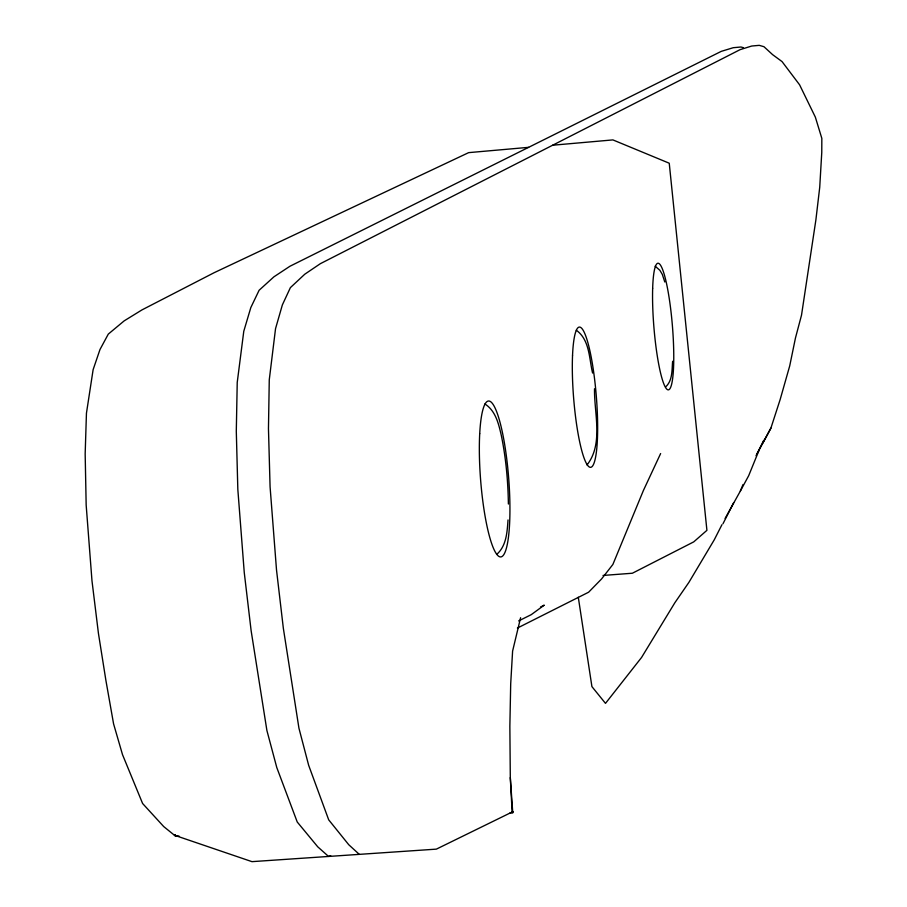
<?xml version="1.0" encoding="UTF-8"?>
<svg xmlns="http://www.w3.org/2000/svg" width="907" height="907" viewBox="0 0 907 907"><rect width="100%" height="100%" fill="white"/><g stroke="black" fill="none" stroke-linecap="round" stroke-linejoin="round"><path stroke-width="1.36" d="M509.564 813.296L512.761 812.717L512.795 811.697L512.126 811.969L510.301 777.616L509.859 726.292L510.698 683.81L512.602 651.09L520.607 617.69M672.631 361.281C671.826 370.011 672.756 380.396 665.659 386.892M178.996 836.039L175.221 835.948L175.3 834.939L174.405 835.222L163.714 826.572L142.603 803.5L122.513 754.647L113.579 723.877L105.892 680.375L98.444 633.449L91.981 580.786L86.165 505.029L85.167 453.863L86.448 413.207L93.126 369.659L99.974 349.535L108.296 334.105L124.18 320.863L141.991 309.888L214.075 272.735L468.647 152.637L528.611 147.342M508.033 519.96C507.115 532.035 506.56 545.64 496.821 554.324M756.03 455.711L770.882 428.172L780.167 399.499L789.714 365.895L795.462 337.982L801.516 315.16L815.881 219.936L819.724 187.296L821.765 152.489L821.833 138.374L815.348 117.128L799.6 84.816L782.049 61.585L772.605 54.647L763.955 46.699L759.25 45.35L751.733 46.03L740.078 49.658L320.398 263.654L304.797 274.197L290.387 287.632L282.36 304.911L275.547 328.606L269.266 379.829L268.461 428.671L270.082 486.844L276.522 570.05L283.347 628.29L298.947 728.23L308.663 765.315L328.697 819.837L348.742 844.712L359.285 854.36M756.914 454.01L763.683 440.383M725.112 518.453L740.339 491.084L743.003 484.565M759.193 449.895L748.683 475.699L740.339 491.084M660.625 453.557L643.392 490.517L612.871 564.471L601.545 578.983L588.62 592.214L517.398 628.063M721.938 524.722L714.297 539.756L688.901 582.373L674.831 602.781L641.555 657.473L605.491 703.367L591.92 686.61L578.292 597.26M722.97 523.77L733.65 502.727M762.832 443.013L770.882 428.172M587.01 464.951C603.643 443.92 594.062 413.399 594.516 388.752M540.527 607.01L544.268 605.15L531.264 614.651L518.634 620.932M512.795 811.697L436.358 849.133L251.965 861.65L174.405 835.222M330.681 855.641L328.549 856.446L317.756 846.832L297.235 822.003L276.794 767.571L266.907 730.532L251.126 630.694L244.255 572.51L237.827 489.395L236.296 431.267L237.226 382.459L243.779 331.259L250.82 307.564L259.107 290.274L273.914 276.828L289.945 266.25L721.269 51.359L733.241 47.708L740.962 47.005L743.377 47.674M552.658 145.222L612.905 139.905L669.241 163.215L706.916 530.334L693.753 541.864L632.372 573.235L603.03 575.446M655.149 266.17L659.877 270.297L662.303 274.379L664.786 281.986M576.285 330.216C589.765 339.796 589.096 358.526 592.588 373.049M484.894 403.966C495.721 410.871 498.623 423.852 501.333 435.519C505.959 458.058 508.033 481.05 508.385 504.043M510.301 777.616L512.761 812.717M175.153 834.984L175.221 835.948M652.666 288.256A63.513 9.274 85.3 0 0 667.076 389.375A63.513 9.274 85.3 0 0 669.774 302.11A63.513 9.274 85.3 0 0 652.666 288.256M572.532 355.612A70.315 11.372 85.4 0 0 589.187 466.901A70.315 11.372 85.4 0 0 593.246 369.217A70.315 11.372 85.4 0 0 572.532 355.612M479.712 433.682A78.195 14.059 85.5 0 0 499.133 556.535A78.195 14.059 85.5 0 0 504.995 446.55A78.195 14.059 85.5 0 0 479.712 433.682"/></g></svg>
